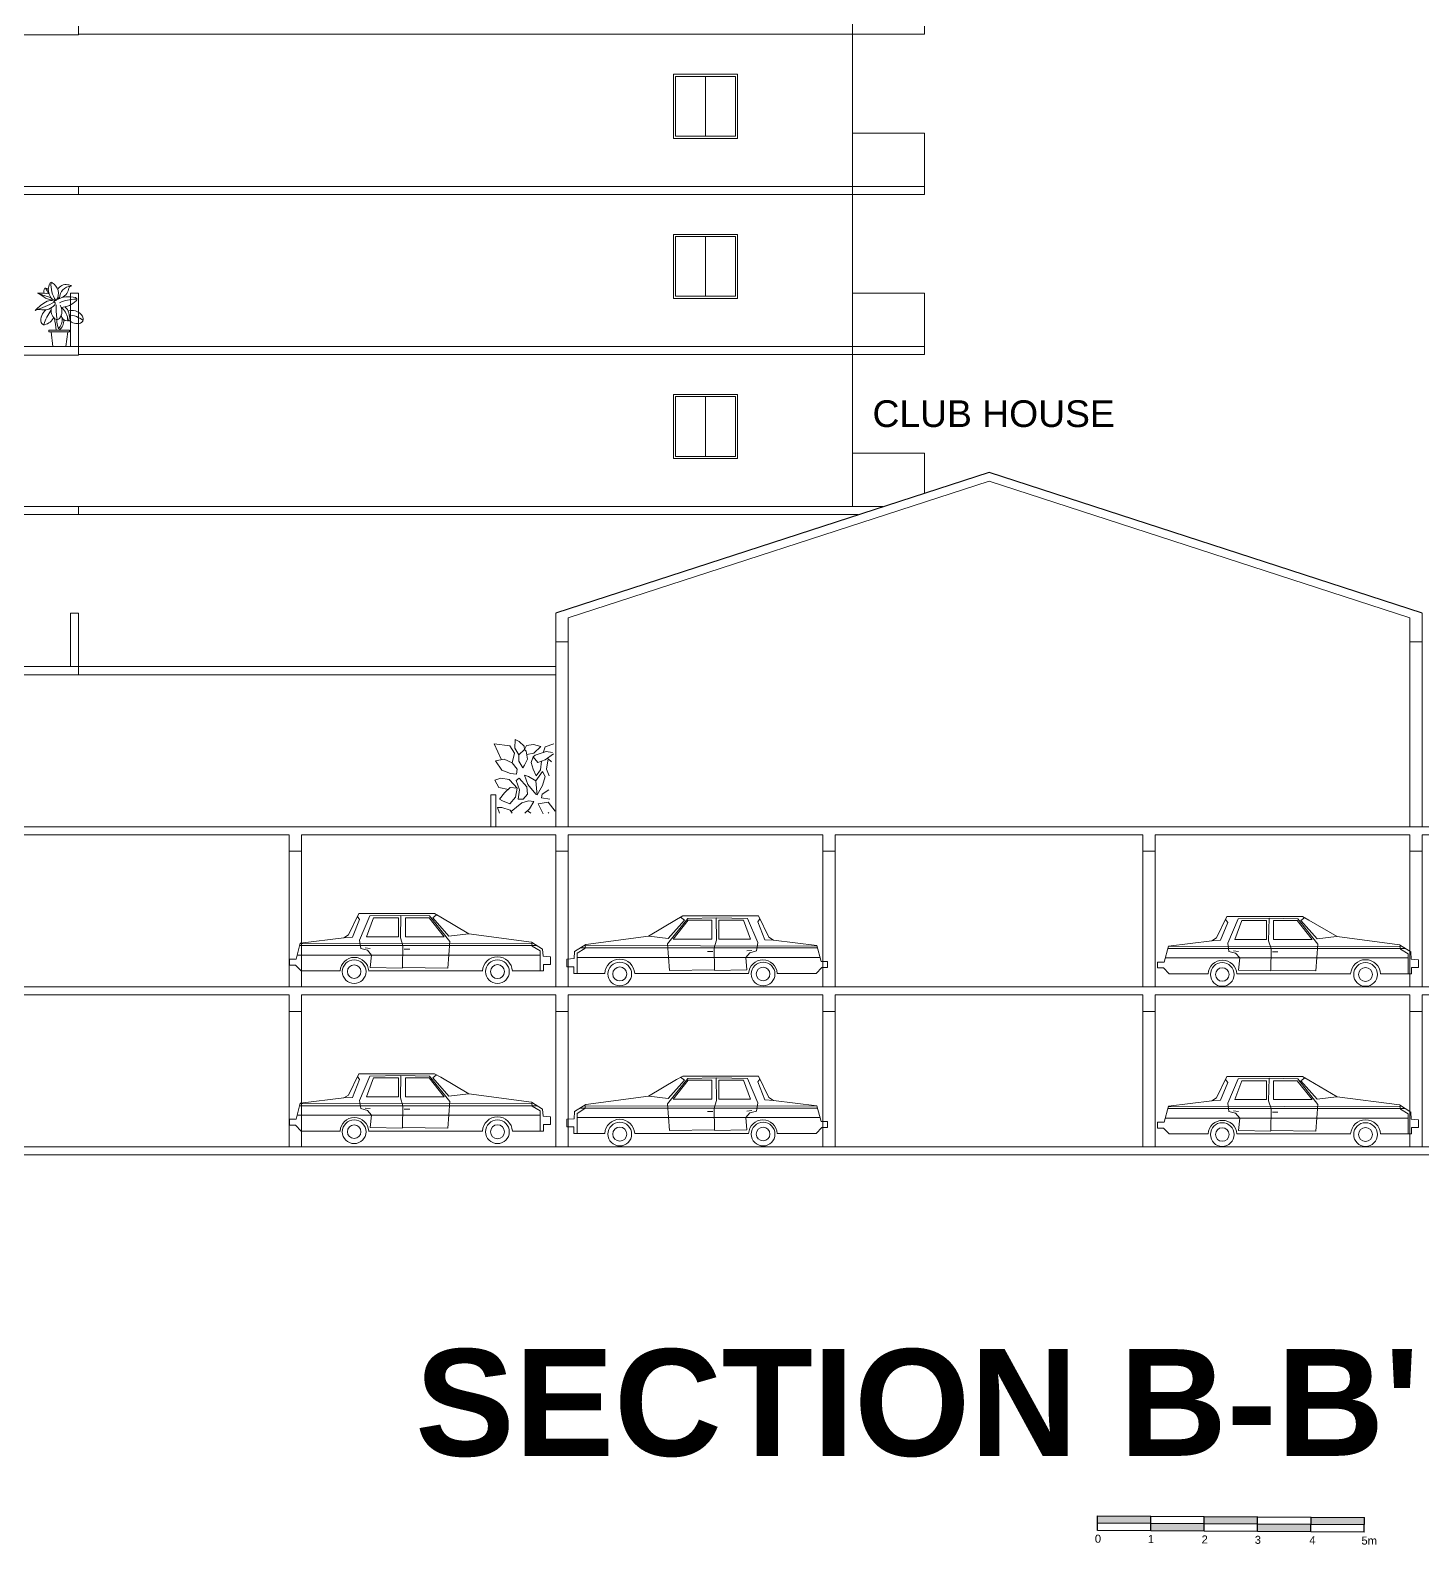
# Model space of a CAD drawing. Header units: inches. Extents: x 1090 to 1325, y 2 to 154.
# Drawn here: x 1126.21 to 1152.3, y 90.97 to 119.35 of the extents above; entities that cross this region are included whole.
import ezdxf

# ---------------------------------------------------------------- set-up
doc = ezdxf.new("R2010")
doc.units = ezdxf.units.IN
doc.header["$MEASUREMENT"] = 0
for name, color, linetype, lineweight in [('car', 253, 'Continuous', 9), ('elev 1', 252, 'Continuous', 9), ('Text', 250, 'Continuous', 9), ('walls', 250, 'Continuous', 18)]:
    doc.layers.add(name, color=color, linetype=linetype, lineweight=lineweight)
doc.layers.add('TREE', color=104, linetype='Continuous', lineweight=5, transparency=0.2)
doc.styles.get("Standard").update_dxf_attribs({"font": 'arial.ttf'})

# ---------------------------------------------------------------- blocks, each defined once
blk = doc.blocks.new('TS_TX4JCRY69AQAJP9D')
for points in [[(-6.5, 58.3, -0.41684), (-2.6, 42.5, -0.481912), (-4.6, 42.3, -0.342247), (-8.5, 46.6, -0.26696), (-8.5, 57.6, -0.497125), (-6.5, 58.6, -0.195283)], [(-1.4, 52, -0.36006), (7.3, 56.4, -0.113892), (11, 55.4, 0.422729), (8.1, 52.2, -0.268696), (0.8, 44.2, -0.687609), (-1.2, 45.2, -0.377384)], [(-5.1, 41.5, 0.218407), (-10.9, 41.3, 0.09322), (-21.6, 33, -0.162179), (-15.8, 33.5, 0.274354), (-4.3, 38.1, 0.46016), (-5.1, 41.5, 4.904044)], [(-9.2, 48.1, 0.05535), (-19.7, 48.6, -0.08881), (-14.1, 45.4, 0.23543), (-6.8, 43.2, -1.125631)], [(-9.9, 51.7, 0.381959), (-13.1, 53.2, 0.249129), (-13.6, 48.6, 0.62049)], [(-2.6, 42.5, -0.205137), (14.2, 44.7, -0.579639), (14.9, 41.8, -0.186386), (1.5, 35.7, 301.207595)], [(-12.1, 33.5, 0.289091), (-16.3, 21.8, 0.399896), (-13.3, 19.9, 0.255788), (-5.1, 26.7, 0.594079)], [(-7.3, 35.5, 0.266089), (-4.1, 25.2, 0.463079), (0, 25.7, 0.320357), (0.5, 37.9, -1.850789)], [(4.9, 36.4, -0.288425), (8.3, 24, -0.481191), (7.1, 23.5, -0.408348), (1.5, 28.6, -1.958987)], [(8.3, 32.5, -0.409266), (21.2, 25.7, -0.302318), (18.8, 21.3, -0.251187), (8.3, 23.9)], [(-4.6, 25.7, -0.042073), (-3.1, 14.8, 0.917888)], [(-2.4, 24.8, 0.10656), (-0.9, 16.2, 0.21569), (2.4, 25.9, -5.600516)], [(-0.2, 14.8, 0.198356), (4, 24.4, -2.314974)]]:
    blk.add_lwpolyline(points, format="xyb")
for points in [[(-7.7, 13.3), (-9.5, 13.3), (-9.5, 14.8), (7.3, 14.8)], [(7.3, 13.3), (9, 13.3), (9, 14.8), (-7.7, 14.8)], [(4.2, -0.1), (-5.8, -0.1), (-7.5, 13.3), (7.3, 13.3)], [(-4.3, -0.1), (5.6, -0.1), (7.3, 13.3), (-7.5, 13.3)]]:
    blk.add_lwpolyline(points)
for centre, radius, start, end in [((21.4, 57), 29, 176.9428, 211.1469), ((11.3, 44.2), 11.2, 95.0843, 180.0844), ((-78.8, 186.4), 163.7, 290.6255, 296.9594), ((-56.2, -76.8), 130.6, 68.231, 73.4336), ((-2687067.8, -1613212.2), 3134149.2, 30.979834, 30.9799377), ((14.3, 9.7), 33.5, 89.3518, 115.0833), ((38.2, 1.9), 55.4, 146.0833, 160.7574), ((93.1, 38.4), 96.2, 180.1654, 188.1592), ((-7.8, 23.9), 15.1, 359.6677, 47.3562), ((7, 7.3), 21.6, 49.595, 86.4481)]:
    blk.add_arc(centre, radius, start, end)

msp = doc.modelspace()

# ---------------------------------------------------------------- hatches: boundary and pattern name
h = msp.add_hatch(color=256)
h.dxf.hatch_style = 1
h.paths.add_polyline_path([(1147.21, 91.37), (1147.211, 91.507), (1146.211, 91.514), (1146.21, 91.378)])
h.paths.add_polyline_path([(1147.21, 91.37), (1147.209, 91.234), (1148.209, 91.226), (1148.21, 91.363)])
h.paths.add_polyline_path([(1149.21, 91.356), (1149.211, 91.493), (1148.211, 91.5), (1148.21, 91.363)])
h.paths.add_polyline_path([(1149.21, 91.356), (1149.209, 91.219), (1150.209, 91.212), (1150.21, 91.349)])
h.paths.add_polyline_path([(1150.211, 91.486), (1150.21, 91.349), (1151.21, 91.342), (1151.211, 91.479)])

# ---------------------------------------------------------------- linework, layer by layer
for p, q in [((1146.209, 91.241), (1146.211, 91.514)), ((1146.211, 91.514), (1151.211, 91.479)), ((1147.209, 91.234), (1147.211, 91.507)), ((1148.209, 91.226), (1148.211, 91.5)), ((1149.209, 91.219), (1149.211, 91.493)), ((1150.209, 91.212), (1150.211, 91.486)), ((1151.209, 91.205), (1151.211, 91.479)), ((1151.209, 91.205), (1146.209, 91.241)), ((1151.21, 91.342), (1146.21, 91.378))]:
    msp.add_line(p, q)
at = {"layer": 'car'}
for p, q in [((1132.171, 102.399), (1132.365, 102.798)), ((1132.342, 102.743), (1132.381, 102.687)), ((1132.365, 102.798), (1133.785, 102.798)), ((1132.575, 102.754), (1132.381, 102.299)), ((1133.157, 102.765), (1132.575, 102.754)), ((1133.149, 102.344), (1133.157, 102.765)), ((1133.157, 102.765), (1133.692, 102.754)), ((1133.692, 102.754), (1134.072, 102.277)), ((1133.824, 102.776), (1133.754, 102.721)), ((1133.785, 102.798), (1133.902, 102.732)), ((1138.437, 102.754), (1138.321, 102.687)), ((1139.857, 102.754), (1138.437, 102.754)), ((1140.051, 102.354), (1139.857, 102.754)), ((1148.439, 102.346), (1148.633, 102.745)), ((1148.633, 102.745), (1150.054, 102.745)), ((1150.054, 102.745), (1150.17, 102.678)), ((1132.381, 102.687), (1132.249, 102.355)), ((1132.512, 102.366), (1132.644, 102.721)), ((1132.644, 102.721), (1133.11, 102.721)), ((1133.11, 102.721), (1133.11, 102.366)), ((1133.242, 102.366), (1133.242, 102.721)), ((1133.242, 102.721), (1133.684, 102.721)), ((1133.684, 102.721), (1133.964, 102.366)), ((1133.754, 102.721), (1134.057, 102.377)), ((1133.902, 102.732), (1134.429, 102.421)), ((1138.321, 102.687), (1137.793, 102.377)), ((1138.53, 102.709), (1138.15, 102.232)), ((1138.468, 102.676), (1138.165, 102.332)), ((1138.538, 102.676), (1138.259, 102.321)), ((1138.398, 102.731), (1138.468, 102.676)), ((1139.066, 102.72), (1138.53, 102.709)), ((1138.98, 102.676), (1138.538, 102.676)), ((1138.98, 102.321), (1138.98, 102.676)), ((1139.073, 102.299), (1139.066, 102.72)), ((1139.066, 102.72), (1139.648, 102.709)), ((1139.112, 102.676), (1139.112, 102.321)), ((1139.578, 102.676), (1139.112, 102.676)), ((1139.71, 102.321), (1139.578, 102.676)), ((1139.648, 102.709), (1139.842, 102.255)), ((1139.881, 102.698), (1139.842, 102.643)), ((1139.842, 102.643), (1139.974, 102.31)), ((1148.649, 102.634), (1148.517, 102.301)), ((1148.61, 102.689), (1148.649, 102.634)), ((1148.843, 102.7), (1148.649, 102.246)), ((1148.781, 102.312), (1148.913, 102.667)), ((1149.425, 102.712), (1148.843, 102.7)), ((1148.913, 102.667), (1149.378, 102.667)), ((1149.378, 102.667), (1149.378, 102.312)), ((1149.417, 102.29), (1149.425, 102.712)), ((1149.425, 102.712), (1149.961, 102.7)), ((1149.51, 102.312), (1149.51, 102.667)), ((1149.51, 102.667), (1149.953, 102.667)), ((1149.953, 102.667), (1150.232, 102.312)), ((1149.961, 102.7), (1150.341, 102.224)), ((1150.092, 102.723), (1150.023, 102.667)), ((1150.023, 102.667), (1150.325, 102.323)), ((1150.17, 102.678), (1150.698, 102.368)), ((1131.193, 101.944), (1131.271, 102.244)), ((1131.259, 102.199), (1135.706, 102.199)), ((1135.636, 102.244), (1131.268, 102.233)), ((1131.271, 102.244), (1132.086, 102.344)), ((1132.249, 102.355), (1132.078, 102.344)), ((1132.086, 102.344), (1132.171, 102.399)), ((1132.381, 102.299), (1132.404, 102.144)), ((1133.11, 102.366), (1132.512, 102.366)), ((1133.195, 102.199), (1133.149, 102.344)), ((1133.188, 101.789), (1133.195, 102.199)), ((1133.964, 102.366), (1133.242, 102.366)), ((1134.072, 102.277), (1134.034, 101.778)), ((1134.057, 102.377), (1134.422, 102.421)), ((1134.429, 102.421), (1135.601, 102.266)), ((1135.601, 102.266), (1135.811, 102.133)), ((1135.609, 102.244), (1135.617, 102.188)), ((1135.617, 102.188), (1135.764, 102.1)), ((1136.621, 102.221), (1136.411, 102.088)), ((1136.586, 102.199), (1140.954, 102.188)), ((1136.613, 102.199), (1136.605, 102.144)), ((1137.793, 102.377), (1136.621, 102.221)), ((1138.165, 102.332), (1137.801, 102.377)), ((1138.15, 102.232), (1138.189, 101.733)), ((1138.259, 102.321), (1138.98, 102.321)), ((1139.027, 102.155), (1139.073, 102.299)), ((1139.112, 102.321), (1139.71, 102.321)), ((1139.842, 102.255), (1139.818, 102.099)), ((1139.974, 102.31), (1140.144, 102.299)), ((1140.137, 102.299), (1140.051, 102.354)), ((1140.952, 102.199), (1140.137, 102.299)), ((1141.029, 101.9), (1140.952, 102.199)), ((1147.462, 101.891), (1147.539, 102.19)), ((1151.904, 102.19), (1147.536, 102.179)), ((1147.539, 102.19), (1148.354, 102.29)), ((1148.517, 102.301), (1148.346, 102.29)), ((1148.354, 102.29), (1148.439, 102.346)), ((1148.649, 102.246), (1148.672, 102.09)), ((1149.378, 102.312), (1148.781, 102.312)), ((1149.464, 102.146), (1149.417, 102.29)), ((1150.232, 102.312), (1149.51, 102.312)), ((1150.341, 102.224), (1150.302, 101.724)), ((1150.325, 102.323), (1150.69, 102.368)), ((1150.698, 102.368), (1151.87, 102.212)), ((1151.87, 102.212), (1152.079, 102.079)), ((1151.877, 102.19), (1151.885, 102.135)), ((1131.069, 101.833), (1131.069, 101.944)), ((1131.069, 101.944), (1131.193, 101.944)), ((1135.764, 102.022), (1131.21, 102.022)), ((1132.404, 102.144), (1132.528, 102.111)), ((1132.582, 102.144), (1132.489, 102.155)), ((1132.528, 102.111), (1132.606, 102.022)), ((1132.606, 102.022), (1132.582, 101.789)), ((1133.32, 102.133), (1133.219, 102.133)), ((1135.764, 102.1), (1135.764, 101.723)), ((1135.811, 102.133), (1135.819, 102)), ((1135.819, 102), (1135.958, 101.989)), ((1135.958, 101.989), (1135.958, 101.845)), ((1136.404, 101.955), (1136.264, 101.944)), ((1136.264, 101.944), (1136.264, 101.8)), ((1136.411, 102.088), (1136.404, 101.955)), ((1136.605, 102.144), (1136.458, 102.055)), ((1136.458, 102.055), (1136.458, 101.678)), ((1136.458, 101.977), (1141.012, 101.977)), ((1140.963, 102.155), (1136.516, 102.155)), ((1138.903, 102.088), (1139.004, 102.088)), ((1139.035, 101.744), (1139.027, 102.155)), ((1139.694, 102.066), (1139.617, 101.977)), ((1139.617, 101.977), (1139.64, 101.744)), ((1139.64, 102.099), (1139.733, 102.11)), ((1139.818, 102.099), (1139.694, 102.066)), ((1141.153, 101.9), (1141.029, 101.9)), ((1141.153, 101.789), (1141.153, 101.9)), ((1147.337, 101.78), (1147.337, 101.891)), ((1147.337, 101.891), (1147.462, 101.891)), ((1152.033, 101.968), (1147.479, 101.968)), ((1147.528, 102.146), (1151.974, 102.146)), ((1148.672, 102.09), (1148.796, 102.057)), ((1148.851, 102.09), (1148.758, 102.102)), ((1148.796, 102.057), (1148.874, 101.968)), ((1148.874, 101.968), (1148.851, 101.736)), ((1149.456, 101.736), (1149.464, 102.146)), ((1149.588, 102.079), (1149.487, 102.079)), ((1151.885, 102.135), (1152.033, 102.046)), ((1152.033, 102.046), (1152.033, 101.669)), ((1152.079, 102.079), (1152.087, 101.946)), ((1152.087, 101.946), (1152.227, 101.935)), ((1152.227, 101.935), (1152.227, 101.791)), ((1131.178, 101.833), (1131.069, 101.833)), ((1131.286, 101.723), (1131.178, 101.833)), ((1132.016, 101.723), (1131.286, 101.723)), ((1134.685, 101.723), (1132.551, 101.723)), ((1132.582, 101.789), (1133.188, 101.778)), ((1134.034, 101.778), (1133.188, 101.789)), ((1135.826, 101.723), (1135.244, 101.723)), ((1135.958, 101.845), (1135.826, 101.845)), ((1135.826, 101.845), (1135.826, 101.723)), ((1136.264, 101.8), (1136.396, 101.8)), ((1136.396, 101.8), (1136.396, 101.678)), ((1136.396, 101.678), (1136.978, 101.678)), ((1137.537, 101.678), (1139.671, 101.678)), ((1138.189, 101.733), (1139.035, 101.744)), ((1139.64, 101.744), (1139.035, 101.733)), ((1140.206, 101.678), (1140.936, 101.678)), ((1140.936, 101.678), (1141.045, 101.789)), ((1141.045, 101.789), (1141.153, 101.789)), ((1147.446, 101.78), (1147.337, 101.78)), ((1147.555, 101.669), (1147.446, 101.78)), ((1148.284, 101.669), (1147.555, 101.669)), ((1150.954, 101.669), (1148.82, 101.669)), ((1148.851, 101.736), (1149.456, 101.724)), ((1150.302, 101.724), (1149.456, 101.736)), ((1152.095, 101.669), (1151.513, 101.669)), ((1152.227, 101.791), (1152.095, 101.791)), ((1152.095, 101.791), (1152.095, 101.669)), ((1132.171, 99.399), (1132.365, 99.798)), ((1132.381, 99.687), (1132.249, 99.355)), ((1132.342, 99.743), (1132.381, 99.687)), ((1132.365, 99.798), (1133.785, 99.798)), ((1132.575, 99.754), (1132.381, 99.299)), ((1132.512, 99.366), (1132.644, 99.721)), ((1133.157, 99.765), (1132.575, 99.754)), ((1132.644, 99.721), (1133.11, 99.721)), ((1133.11, 99.721), (1133.11, 99.366)), ((1133.149, 99.344), (1133.157, 99.765)), ((1133.157, 99.765), (1133.692, 99.754)), ((1133.242, 99.366), (1133.242, 99.721)), ((1133.242, 99.721), (1133.684, 99.721)), ((1133.684, 99.721), (1133.964, 99.366)), ((1133.692, 99.754), (1134.072, 99.277)), ((1133.824, 99.776), (1133.754, 99.721)), ((1133.754, 99.721), (1134.057, 99.377)), ((1133.785, 99.798), (1133.902, 99.732)), ((1133.902, 99.732), (1134.429, 99.421)), ((1138.321, 99.687), (1137.793, 99.377)), ((1138.53, 99.709), (1138.15, 99.232)), ((1138.468, 99.676), (1138.165, 99.332)), ((1138.538, 99.676), (1138.259, 99.321)), ((1138.437, 99.754), (1138.321, 99.687)), ((1138.398, 99.731), (1138.468, 99.676)), ((1139.857, 99.754), (1138.437, 99.754)), ((1139.066, 99.72), (1138.53, 99.709)), ((1138.98, 99.676), (1138.538, 99.676)), ((1138.98, 99.321), (1138.98, 99.676)), ((1139.073, 99.299), (1139.066, 99.72)), ((1139.066, 99.72), (1139.648, 99.709)), ((1139.112, 99.676), (1139.112, 99.321)), ((1139.578, 99.676), (1139.112, 99.676)), ((1139.71, 99.321), (1139.578, 99.676)), ((1139.648, 99.709), (1139.842, 99.255)), ((1139.881, 99.698), (1139.842, 99.643)), ((1139.842, 99.643), (1139.974, 99.31)), ((1140.051, 99.354), (1139.857, 99.754)), ((1148.439, 99.346), (1148.633, 99.745)), ((1148.649, 99.634), (1148.517, 99.301)), ((1148.61, 99.689), (1148.649, 99.634)), ((1148.633, 99.745), (1150.054, 99.745)), ((1148.843, 99.7), (1148.649, 99.246)), ((1148.781, 99.312), (1148.913, 99.667)), ((1149.425, 99.712), (1148.843, 99.7)), ((1148.913, 99.667), (1149.378, 99.667)), ((1149.378, 99.667), (1149.378, 99.312)), ((1149.417, 99.29), (1149.425, 99.712)), ((1149.425, 99.712), (1149.961, 99.7)), ((1149.51, 99.312), (1149.51, 99.667)), ((1149.51, 99.667), (1149.953, 99.667)), ((1149.953, 99.667), (1150.232, 99.312)), ((1149.961, 99.7), (1150.341, 99.224)), ((1150.092, 99.723), (1150.023, 99.667)), ((1150.023, 99.667), (1150.325, 99.323)), ((1150.054, 99.745), (1150.17, 99.678)), ((1150.17, 99.678), (1150.698, 99.368)), ((1131.271, 99.244), (1132.086, 99.344)), ((1132.249, 99.355), (1132.078, 99.344)), ((1132.086, 99.344), (1132.171, 99.399)), ((1133.11, 99.366), (1132.512, 99.366)), ((1133.195, 99.199), (1133.149, 99.344)), ((1133.964, 99.366), (1133.242, 99.366)), ((1134.057, 99.377), (1134.422, 99.421)), ((1134.429, 99.421), (1135.601, 99.266)), ((1137.793, 99.377), (1136.621, 99.221)), ((1138.165, 99.332), (1137.801, 99.377)), ((1140.137, 99.299), (1140.051, 99.354)), ((1148.354, 99.29), (1148.439, 99.346)), ((1150.325, 99.323), (1150.69, 99.368)), ((1150.698, 99.368), (1151.87, 99.212)), ((1131.193, 98.944), (1131.271, 99.244)), ((1131.259, 99.199), (1135.706, 99.199)), ((1135.636, 99.244), (1131.268, 99.233)), ((1132.381, 99.299), (1132.404, 99.144)), ((1132.404, 99.144), (1132.528, 99.111)), ((1132.582, 99.144), (1132.489, 99.155)), ((1132.528, 99.111), (1132.606, 99.022)), ((1133.188, 98.789), (1133.195, 99.199)), ((1133.32, 99.133), (1133.219, 99.133)), ((1134.072, 99.277), (1134.034, 98.778)), ((1135.601, 99.266), (1135.811, 99.133)), ((1135.609, 99.244), (1135.617, 99.188)), ((1135.617, 99.188), (1135.764, 99.1)), ((1135.764, 99.1), (1135.764, 98.723)), ((1135.811, 99.133), (1135.819, 99)), ((1136.411, 99.088), (1136.404, 98.955)), ((1136.621, 99.221), (1136.411, 99.088)), ((1136.605, 99.144), (1136.458, 99.055)), ((1136.458, 99.055), (1136.458, 98.678)), ((1140.963, 99.155), (1136.516, 99.155)), ((1136.586, 99.199), (1140.954, 99.188)), ((1136.613, 99.199), (1136.605, 99.144)), ((1138.15, 99.232), (1138.189, 98.733)), ((1138.259, 99.321), (1138.98, 99.321)), ((1138.903, 99.088), (1139.004, 99.088)), ((1139.027, 99.155), (1139.073, 99.299)), ((1139.035, 98.744), (1139.027, 99.155)), ((1139.112, 99.321), (1139.71, 99.321)), ((1139.694, 99.066), (1139.617, 98.977)), ((1139.64, 99.099), (1139.733, 99.11)), ((1139.818, 99.099), (1139.694, 99.066)), ((1139.842, 99.255), (1139.818, 99.099)), ((1139.974, 99.31), (1140.144, 99.299)), ((1140.952, 99.199), (1140.137, 99.299)), ((1141.029, 98.9), (1140.952, 99.199)), ((1147.462, 98.891), (1147.539, 99.19)), ((1147.528, 99.146), (1151.974, 99.146)), ((1151.904, 99.19), (1147.536, 99.179)), ((1147.539, 99.19), (1148.354, 99.29)), ((1148.517, 99.301), (1148.346, 99.29)), ((1148.649, 99.246), (1148.672, 99.09)), ((1148.672, 99.09), (1148.796, 99.057)), ((1148.851, 99.09), (1148.758, 99.102)), ((1149.378, 99.312), (1148.781, 99.312)), ((1148.796, 99.057), (1148.874, 98.968)), ((1149.464, 99.146), (1149.417, 99.29)), ((1149.456, 98.736), (1149.464, 99.146)), ((1149.588, 99.079), (1149.487, 99.079)), ((1150.232, 99.312), (1149.51, 99.312)), ((1150.341, 99.224), (1150.302, 98.724)), ((1151.87, 99.212), (1152.079, 99.079)), ((1151.877, 99.19), (1151.885, 99.135)), ((1151.885, 99.135), (1152.033, 99.046)), ((1152.033, 99.046), (1152.033, 98.669)), ((1152.079, 99.079), (1152.087, 98.946)), ((1131.069, 98.833), (1131.069, 98.944)), ((1131.069, 98.944), (1131.193, 98.944)), ((1131.178, 98.833), (1131.069, 98.833)), ((1131.286, 98.723), (1131.178, 98.833)), ((1135.764, 99.022), (1131.21, 99.022)), ((1132.606, 99.022), (1132.582, 98.789)), ((1132.582, 98.789), (1133.188, 98.778)), ((1134.034, 98.778), (1133.188, 98.789)), ((1135.819, 99), (1135.958, 98.989)), ((1135.958, 98.845), (1135.826, 98.845)), ((1135.826, 98.845), (1135.826, 98.723)), ((1135.958, 98.989), (1135.958, 98.845)), ((1136.404, 98.955), (1136.264, 98.944)), ((1136.264, 98.944), (1136.264, 98.8)), ((1136.264, 98.8), (1136.396, 98.8)), ((1136.396, 98.8), (1136.396, 98.678)), ((1136.458, 98.977), (1141.012, 98.977)), ((1139.617, 98.977), (1139.64, 98.744)), ((1140.936, 98.678), (1141.045, 98.789)), ((1141.153, 98.9), (1141.029, 98.9)), ((1141.045, 98.789), (1141.153, 98.789)), ((1141.153, 98.789), (1141.153, 98.9)), ((1147.337, 98.78), (1147.337, 98.891)), ((1147.337, 98.891), (1147.462, 98.891)), ((1147.446, 98.78), (1147.337, 98.78)), ((1147.555, 98.669), (1147.446, 98.78)), ((1152.033, 98.968), (1147.479, 98.968)), ((1148.874, 98.968), (1148.851, 98.736)), ((1152.087, 98.946), (1152.227, 98.935)), ((1152.227, 98.791), (1152.095, 98.791)), ((1152.095, 98.791), (1152.095, 98.669)), ((1152.227, 98.935), (1152.227, 98.791)), ((1132.016, 98.723), (1131.286, 98.723)), ((1134.685, 98.723), (1132.551, 98.723)), ((1135.826, 98.723), (1135.244, 98.723)), ((1136.396, 98.678), (1136.978, 98.678)), ((1137.537, 98.678), (1139.671, 98.678)), ((1138.189, 98.733), (1139.035, 98.744)), ((1139.64, 98.744), (1139.035, 98.733)), ((1140.206, 98.678), (1140.936, 98.678)), ((1148.284, 98.669), (1147.555, 98.669)), ((1150.954, 98.669), (1148.82, 98.669)), ((1148.851, 98.736), (1149.456, 98.724)), ((1150.302, 98.724), (1149.456, 98.736)), ((1152.095, 98.669), (1151.513, 98.669))]:
    msp.add_line(p, q, dxfattribs=at)
for centre, radius in [((1132.28, 101.711), 0.222), ((1134.965, 101.711), 0.222), ((1137.257, 101.667), 0.222), ((1139.943, 101.667), 0.222), ((1132.28, 101.711), 0.127), ((1134.965, 101.711), 0.131), ((1137.257, 101.667), 0.131), ((1139.943, 101.667), 0.127), ((1148.548, 101.658), 0.222), ((1148.548, 101.658), 0.127), ((1151.233, 101.658), 0.222), ((1151.233, 101.658), 0.131), ((1132.28, 98.711), 0.222), ((1132.28, 98.711), 0.127), ((1134.965, 98.711), 0.222), ((1134.965, 98.711), 0.131), ((1137.257, 98.667), 0.222), ((1137.257, 98.667), 0.131), ((1139.943, 98.667), 0.222), ((1139.943, 98.667), 0.127), ((1148.548, 98.658), 0.222), ((1148.548, 98.658), 0.127), ((1151.233, 98.658), 0.222), ((1151.233, 98.658), 0.131)]:
    msp.add_circle(centre, radius, dxfattribs=at)
for centre, radius, start, end in [((1132.284, 101.71), 0.268, 2.771, 177.229), ((1134.965, 101.709), 0.28, 2.7773, 177.2227), ((1137.257, 101.664), 0.28, 2.7773, 177.2227), ((1139.939, 101.665), 0.268, 2.771, 177.229), ((1148.552, 101.656), 0.268, 2.771, 177.229), ((1151.233, 101.655), 0.28, 2.7773, 177.2227), ((1132.284, 98.71), 0.268, 2.771, 177.229), ((1134.965, 98.709), 0.28, 2.7773, 177.2227), ((1137.257, 98.664), 0.28, 2.7773, 177.2227), ((1139.939, 98.665), 0.268, 2.771, 177.229), ((1148.552, 98.656), 0.268, 2.771, 177.229), ((1151.233, 98.655), 0.28, 2.7773, 177.2227)]:
    msp.add_arc(centre, radius, start, end, dxfattribs=at)
at = {"layer": 'elev 1'}
for p, q in [((1141.618, 110.426), (1141.618, 146.426)), ((1142.968, 119.276), (1127.117, 119.276)), ((1142.968, 119.426), (1142.968, 119.276)), ((1139.464, 118.526), (1138.264, 118.526)), ((1138.264, 118.526), (1138.264, 117.326)), ((1139.424, 118.486), (1138.304, 118.486)), ((1138.304, 118.486), (1138.304, 117.366)), ((1138.864, 118.486), (1138.864, 117.366)), ((1139.424, 117.366), (1139.424, 118.486)), ((1139.464, 117.326), (1139.464, 118.526)), ((1138.264, 117.326), (1139.464, 117.326)), ((1138.304, 117.366), (1139.424, 117.366)), ((1142.968, 117.426), (1141.618, 117.426)), ((1142.968, 116.426), (1142.968, 117.426)), ((1127.117, 116.426), (1142.968, 116.426)), ((1142.968, 116.426), (1142.968, 116.276)), ((1142.968, 116.276), (1127.117, 116.276)), ((1139.464, 115.526), (1138.264, 115.526)), ((1138.264, 115.526), (1138.264, 114.326)), ((1139.464, 114.326), (1139.464, 115.526)), ((1139.424, 115.486), (1138.304, 115.486)), ((1138.304, 115.486), (1138.304, 114.366)), ((1138.864, 115.486), (1138.864, 114.366)), ((1139.424, 114.366), (1139.424, 115.486)), ((1142.968, 114.426), (1141.618, 114.426)), ((1142.968, 113.276), (1142.968, 114.426)), ((1138.264, 114.326), (1139.464, 114.326)), ((1138.304, 114.366), (1139.424, 114.366)), ((1127.117, 113.426), (1142.968, 113.426)), ((1142.968, 113.276), (1127.117, 113.276)), ((1139.464, 112.526), (1138.264, 112.526)), ((1138.264, 112.526), (1138.264, 111.326)), ((1139.424, 112.486), (1138.304, 112.486)), ((1138.304, 112.486), (1138.304, 111.366)), ((1138.864, 112.486), (1138.864, 111.366)), ((1139.424, 111.366), (1139.424, 112.486)), ((1139.464, 111.326), (1139.464, 112.526)), ((1138.264, 111.326), (1139.464, 111.326)), ((1138.304, 111.366), (1139.424, 111.366)), ((1142.968, 111.426), (1141.618, 111.426)), ((1142.968, 110.681), (1142.968, 111.426)), ((1127.117, 110.426), (1142.185, 110.426)), ((1141.724, 110.276), (1127.117, 110.276)), ((1127.117, 107.426), (1136.062, 107.426)), ((1136.062, 107.276), (1127.117, 107.276)), ((1131.062, 103.966), (1131.062, 101.426)), ((1131.292, 103.966), (1131.292, 101.426)), ((1136.062, 103.966), (1136.062, 101.426)), ((1136.292, 103.966), (1136.292, 101.426)), ((1141.062, 103.966), (1141.062, 101.426)), ((1141.292, 103.966), (1141.292, 101.426)), ((1147.062, 103.966), (1147.062, 101.426)), ((1147.292, 103.966), (1147.292, 101.426)), ((1152.062, 103.966), (1152.062, 101.426)), ((1152.292, 103.966), (1152.292, 101.426)), ((1131.062, 100.966), (1131.062, 98.426)), ((1131.292, 100.966), (1131.292, 98.426)), ((1136.062, 100.966), (1136.062, 98.426)), ((1136.292, 100.966), (1136.292, 98.426)), ((1141.062, 100.966), (1141.062, 98.426)), ((1141.292, 100.966), (1141.292, 98.426)), ((1147.062, 100.966), (1147.062, 98.426)), ((1147.292, 100.966), (1147.292, 98.426)), ((1152.062, 100.966), (1152.062, 98.426)), ((1152.292, 100.966), (1152.292, 98.426))]:
    msp.add_line(p, q, dxfattribs=at)
at = {"layer": 'TREE', "linetype": 'Continuous'}
for p, q in [((1135.2, 105.941), (1134.904, 105.979)), ((1134.904, 105.979), (1135.04, 105.683)), ((1135.283, 105.807), (1135.2, 105.941)), ((1135.289, 105.896), (1135.294, 106.059)), ((1135.365, 105.776), (1135.289, 105.896)), ((1135.294, 106.059), (1135.372, 106.025)), ((1135.365, 105.776), (1135.472, 105.872)), ((1135.372, 106.025), (1135.468, 105.936)), ((1135.468, 105.936), (1135.472, 105.872)), ((1135.472, 105.872), (1135.511, 105.948)), ((1135.472, 105.872), (1135.501, 105.844)), ((1135.511, 105.948), (1135.64, 105.968)), ((1135.777, 105.93), (1135.64, 105.968)), ((1135.648, 105.807), (1135.777, 105.93)), ((1135.82, 105.814), (1135.862, 105.924)), ((1135.862, 105.924), (1136.022, 105.979)), ((1134.926, 105.661), (1135.093, 105.694)), ((1135.048, 105.489), (1134.926, 105.661)), ((1135.093, 105.694), (1135.238, 105.624)), ((1135.238, 105.624), (1135.283, 105.807)), ((1135.238, 105.624), (1135.336, 105.505)), ((1135.365, 105.652), (1135.365, 105.776)), ((1135.443, 105.528), (1135.365, 105.652)), ((1135.472, 105.583), (1135.443, 105.528)), ((1135.53, 105.693), (1135.472, 105.583)), ((1135.501, 105.844), (1135.53, 105.693)), ((1135.513, 105.78), (1135.648, 105.807)), ((1135.595, 105.628), (1135.634, 105.738)), ((1135.634, 105.504), (1135.595, 105.628)), ((1135.634, 105.738), (1135.673, 105.765)), ((1135.722, 105.628), (1135.634, 105.738)), ((1135.673, 105.765), (1135.877, 105.834)), ((1135.858, 105.683), (1135.722, 105.628)), ((1135.79, 105.655), (1135.77, 105.49)), ((1136.014, 105.793), (1135.858, 105.683)), ((1135.877, 105.834), (1135.994, 105.82)), ((1135.916, 105.696), (1135.887, 105.504)), ((1135.975, 105.641), (1135.916, 105.696)), ((1134.914, 105.298), (1135.031, 105.339)), ((1134.992, 105.16), (1134.914, 105.298)), ((1135.031, 105.339), (1135.187, 105.311)), ((1135.207, 105.425), (1135.048, 105.489)), ((1135.187, 105.311), (1135.274, 105.215)), ((1135.321, 105.409), (1135.207, 105.425)), ((1135.374, 105.339), (1135.314, 105.29)), ((1135.314, 105.29), (1135.381, 105.119)), ((1135.336, 105.505), (1135.321, 105.409)), ((1135.374, 105.339), (1135.517, 105.174)), ((1135.547, 105.366), (1135.469, 105.394)), ((1135.469, 105.394), (1135.537, 105.215)), ((1135.683, 105.284), (1135.547, 105.366)), ((1135.693, 105.38), (1135.634, 105.504)), ((1135.809, 105.463), (1135.683, 105.284)), ((1135.77, 105.49), (1135.693, 105.38)), ((1135.858, 105.366), (1135.809, 105.463)), ((1135.809, 105.202), (1135.858, 105.366)), ((1135.887, 105.504), (1135.936, 105.38)), ((1135.169, 105.127), (1134.992, 105.16)), ((1135.002, 104.94), (1135.099, 105.064)), ((1135.099, 105.064), (1135.206, 105.16)), ((1135.206, 105.16), (1135.333, 105.147)), ((1135.333, 105.147), (1135.274, 105.215)), ((1135.333, 105.147), (1135.303, 104.982)), ((1135.352, 104.94), (1135.381, 105.119)), ((1135.527, 105.037), (1135.449, 104.94)), ((1135.517, 105.174), (1135.527, 105.037)), ((1135.537, 105.215), (1135.683, 105.037)), ((1135.683, 105.284), (1135.702, 105.078)), ((1135.683, 105.037), (1135.712, 105.023)), ((1135.702, 105.078), (1135.712, 105.023)), ((1135.712, 105.023), (1135.809, 105.202)), ((1135.8, 105.037), (1135.79, 104.968)), ((1135.926, 105.119), (1135.8, 105.037)), ((1135.05, 104.789), (1134.963, 104.789)), ((1134.963, 104.789), (1135.002, 104.679)), ((1135.06, 104.913), (1135.002, 104.94)), ((1135.206, 104.734), (1135.05, 104.789)), ((1135.196, 104.858), (1135.06, 104.913)), ((1135.303, 104.982), (1135.196, 104.858)), ((1135.243, 104.682), (1135.206, 104.734)), ((1135.223, 104.71), (1135.42, 104.872)), ((1135.449, 104.94), (1135.352, 104.94)), ((1135.547, 104.913), (1135.42, 104.872)), ((1135.481, 104.682), (1135.566, 104.762)), ((1135.525, 104.723), (1135.59, 104.682)), ((1135.644, 104.899), (1135.547, 104.913)), ((1135.566, 104.762), (1135.644, 104.899)), ((1135.916, 104.885), (1135.731, 104.858)), ((1135.731, 104.858), (1135.819, 104.666)), ((1135.79, 104.968), (1135.946, 104.94)), ((1136.045, 104.719), (1135.916, 104.885)), ((1135.926, 104.693), (1135.918, 104.682))]:
    msp.add_line(p, q, dxfattribs=at)
at = {"layer": 'walls'}
for p, q in [((1127.117, 119.266), (1125.765, 119.266)), ((1127.117, 119.426), (1127.117, 119.266)), ((1125.765, 116.426), (1127.117, 116.426)), ((1127.117, 116.426), (1127.117, 116.276)), ((1127.117, 116.276), (1125.765, 116.276)), ((1127.117, 114.426), (1126.967, 114.426)), ((1126.967, 114.426), (1126.967, 113.426)), ((1127.117, 113.426), (1127.117, 114.426)), ((1127.117, 113.426), (1116.228, 113.426)), ((1127.117, 113.266), (1125.765, 113.266)), ((1127.117, 113.426), (1127.117, 113.266)), ((1125.765, 110.426), (1127.117, 110.426)), ((1127.117, 110.426), (1127.117, 110.276)), ((1127.117, 110.276), (1125.765, 110.276)), ((1127.117, 108.426), (1126.967, 108.426)), ((1126.967, 108.426), (1126.967, 107.426)), ((1127.117, 107.276), (1127.117, 108.426)), ((1136.062, 108.426), (1136.062, 104.426)), ((1152.292, 104.426), (1152.292, 108.426)), ((1136.292, 108.343), (1136.292, 104.426)), ((1152.062, 104.426), (1152.062, 108.343)), ((1136.062, 107.893), (1136.292, 107.893)), ((1152.062, 107.893), (1152.292, 107.893)), ((1127.117, 107.426), (1109.583, 107.426)), ((1127.117, 107.276), (1125.767, 107.276)), ((1152.292, 107.276), (1152.292, 107.276)), ((1134.934, 105.025), (1134.839, 105.025)), ((1134.839, 105.025), (1134.839, 104.426)), ((1134.934, 104.426), (1134.934, 105.025)), ((1156.376, 104.426), (1103.394, 104.426)), ((1131.062, 104.276), (1125.767, 104.276)), ((1131.062, 104.276), (1131.062, 103.966)), ((1136.062, 104.276), (1131.292, 104.276)), ((1131.292, 103.966), (1131.292, 104.276)), ((1136.062, 104.276), (1136.062, 103.966)), ((1141.062, 104.276), (1136.292, 104.276)), ((1141.062, 104.276), (1136.292, 104.276)), ((1136.292, 103.966), (1136.292, 104.276)), ((1141.062, 104.276), (1141.062, 103.966)), ((1147.062, 104.276), (1141.292, 104.276)), ((1141.292, 103.966), (1141.292, 104.276)), ((1147.062, 104.276), (1147.062, 103.966)), ((1152.062, 104.276), (1147.292, 104.276)), ((1152.062, 104.276), (1147.292, 104.276)), ((1147.292, 103.966), (1147.292, 104.276)), ((1152.062, 104.276), (1152.062, 103.966)), ((1152.062, 104.276), (1152.062, 103.966)), ((1156.526, 104.276), (1152.292, 104.276)), ((1152.292, 103.966), (1152.292, 104.276)), ((1152.292, 103.966), (1152.292, 104.276)), ((1131.062, 103.966), (1131.292, 103.966)), ((1136.062, 103.966), (1136.292, 103.966)), ((1141.062, 103.966), (1141.292, 103.966)), ((1147.062, 103.966), (1147.292, 103.966)), ((1152.062, 103.966), (1152.292, 103.966)), ((1152.062, 103.966), (1152.292, 103.966)), ((1156.376, 101.426), (1103.394, 101.426)), ((1131.062, 101.276), (1125.767, 101.276)), ((1131.062, 101.276), (1131.062, 100.966)), ((1136.062, 101.276), (1131.292, 101.276)), ((1131.292, 100.966), (1131.292, 101.276)), ((1136.062, 101.276), (1136.062, 100.966)), ((1141.062, 101.276), (1136.292, 101.276)), ((1136.292, 100.966), (1136.292, 101.276)), ((1141.062, 101.276), (1141.062, 100.966)), ((1147.062, 101.276), (1141.292, 101.276)), ((1141.292, 100.966), (1141.292, 101.276)), ((1147.062, 101.276), (1147.062, 100.966)), ((1152.062, 101.276), (1147.292, 101.276)), ((1147.292, 100.966), (1147.292, 101.276)), ((1152.062, 101.276), (1152.062, 100.966)), ((1156.526, 101.276), (1152.292, 101.276)), ((1152.292, 100.966), (1152.292, 101.276)), ((1131.062, 100.966), (1131.292, 100.966)), ((1136.062, 100.966), (1136.292, 100.966)), ((1141.062, 100.966), (1141.292, 100.966)), ((1147.062, 100.966), (1147.292, 100.966)), ((1152.062, 100.966), (1152.292, 100.966)), ((1156.376, 98.426), (1103.394, 98.426)), ((1156.526, 98.276), (1103.394, 98.276))]:
    msp.add_line(p, q, dxfattribs=at)
for points in [[(1152.295, 108.436), (1144.177, 111.073), (1136.059, 108.436)], [(1152.292, 108.426), (1144.177, 111.063), (1136.062, 108.426)], [(1152.062, 108.343), (1144.177, 110.905), (1136.292, 108.343)]]:
    msp.add_lwpolyline(points, dxfattribs=at)

# ---------------------------------------------------------------- block references
at = {"layer": 'TREE', "xscale": 0.0210149276035744, "yscale": 0.0204757192096372, "zscale": 0.0015}
msp.add_blockref('TS_TX4JCRY69AQAJP9D', (1126.758, 113.427), dxfattribs=at)

# ---------------------------------------------------------------- texts
at = {"insert": (1133.424, 94.637), "char_height": 2, "attachment_point": 1}
msp.add_mtext_dynamic_manual_height_columns("{\\fArial|b1|i0|c0|p34;SECTION B-B' }", width=1190.71378, gutter_width=20, heights=[0], dxfattribs=at)
at = {"char_height": 0.15, "attachment_point": 1, "rotation": 359.5911}
for s, insert in [('0 ', (1146.161, 91.16)), ('1', (1147.153, 91.153)), ('2', (1148.161, 91.146)), ('3', (1149.157, 91.139)), ('4 ', (1150.18, 91.132)), ('5m ', (1151.157, 91.125))]:
    msp.add_mtext_dynamic_manual_height_columns(s, width=2.04787, gutter_width=0.0125, heights=[0], dxfattribs=dict(at, insert=insert))
at = {"layer": 'Text', "insert": (1141.993, 112.417), "char_height": 5, "width": 17.89121, "attachment_point": 1}
msp.add_mtext('{\\H0.1x;CLUB HOUSE} ', dxfattribs=at)

doc.saveas('drawing.dxf')
